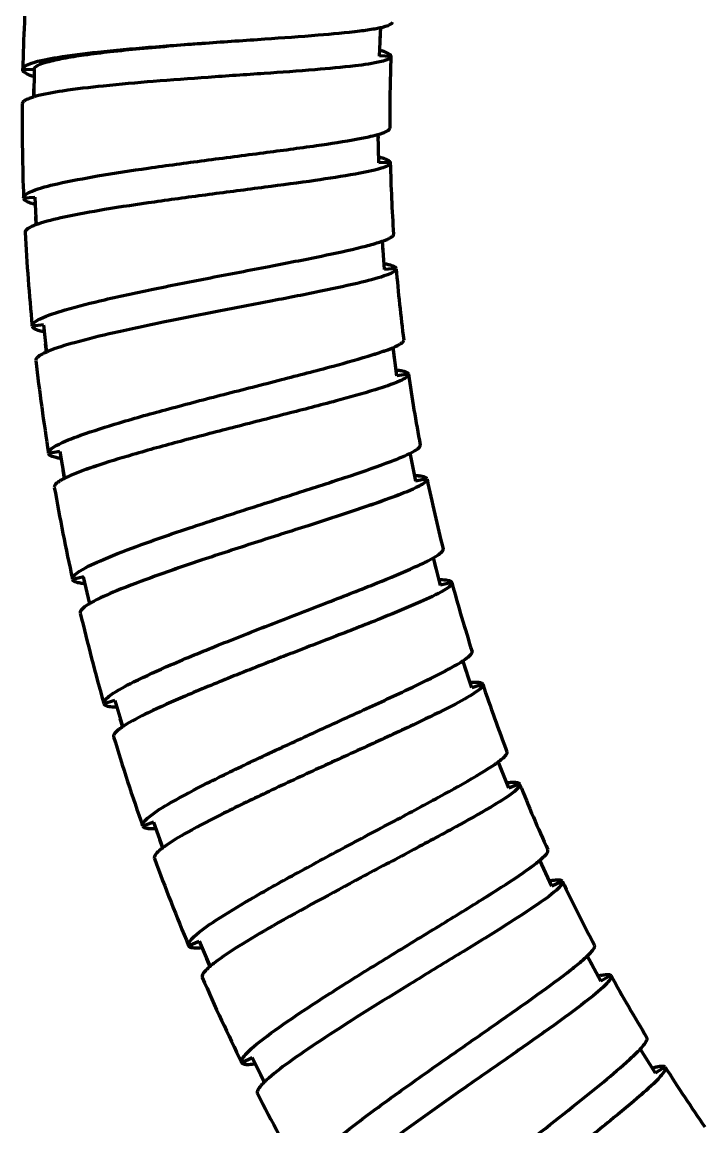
# Model space of a CAD drawing. Extents: x 36184 to 36778, y -1291 to -871.
# Drawn here: x 36255.84 to 36285.55, y -1173.73 to -1125.61 of the extents above; entities that cross this region are included whole.
import ezdxf

# ---------------------------------------------------------------- set-up
doc = ezdxf.new("R2010")
doc.units = 0
doc.header["$LTSCALE"] = 7
doc.header["$MEASUREMENT"] = 0
doc.layers.add('CAXA0', color=7, linetype='CONTINUOUS', lineweight=70)

msp = doc.modelspace()

# ---------------------------------------------------------------- linework, layer by layer
at = {"layer": 'CAXA0', "color": 7, "linetype": 'Continuous', "lineweight": 70}
for p, q in [((36271.388, -1127.087), (36271.445, -1125.832)), ((36271.421, -1126.344), (36271.445, -1125.832)), ((36271.89, -1127.103), (36271.388, -1127.08)), ((36256.364, -1127.681), (36255.868, -1127.674)), ((36256.364, -1127.673), (36256.345, -1128.883)), ((36256.345, -1128.883), (36256.351, -1128.508)), ((36271.345, -1130.67), (36271.342, -1130.486)), ((36271.361, -1131.743), (36271.342, -1130.486)), ((36271.864, -1131.728), (36271.36, -1131.735)), ((36256.401, -1133.247), (36255.905, -1133.269)), ((36256.4, -1133.238), (36256.455, -1134.447)), ((36256.455, -1134.447), (36256.438, -1134.071)), ((36271.56, -1135.647), (36271.522, -1135.135)), ((36271.617, -1136.389), (36271.522, -1135.135)), ((36272.118, -1136.343), (36271.616, -1136.381)), ((36256.776, -1138.799), (36256.282, -1138.852)), ((36256.774, -1138.79), (36256.903, -1139.994)), ((36256.903, -1139.994), (36256.863, -1139.623)), ((36256.903, -1139.994), (36256.863, -1139.623)), ((36272.053, -1140.281), (36271.984, -1139.771)), ((36272.154, -1141.016), (36271.984, -1139.771)), ((36272.053, -1140.281), (36271.984, -1139.771)), ((36272.154, -1141.016), (36271.984, -1139.771)), ((36272.652, -1140.94), (36272.153, -1141.008)), ((36272.652, -1140.94), (36272.153, -1141.008)), ((36257.485, -1144.314), (36256.995, -1144.396)), ((36257.485, -1144.314), (36256.995, -1144.396)), ((36257.483, -1144.305), (36257.683, -1145.499)), ((36257.483, -1144.306), (36257.683, -1145.5)), ((36272.968, -1145.607), (36272.724, -1144.375)), ((36272.968, -1145.607), (36272.724, -1144.375)), ((36257.683, -1145.499), (36257.621, -1145.126)), ((36257.683, -1145.499), (36257.621, -1145.126)), ((36273.46, -1145.502), (36272.966, -1145.599)), ((36273.46, -1145.502), (36272.966, -1145.6)), ((36273.866, -1149.423), (36273.737, -1148.928)), ((36274.054, -1150.143), (36273.737, -1148.928)), ((36273.866, -1149.423), (36273.737, -1148.928)), ((36274.054, -1150.143), (36273.737, -1148.928)), ((36258.522, -1149.774), (36258.038, -1149.885)), ((36258.79, -1150.945), (36258.519, -1149.765)), ((36274.539, -1150.009), (36274.052, -1150.136)), ((36274.539, -1150.009), (36274.052, -1150.136)), ((36266.666, -1151.841), (36266.78, -1151.797)), ((36266.666, -1151.842), (36266.78, -1151.797)), ((36267.21, -1153.239), (36267.12, -1153.274)), ((36267.21, -1153.239), (36267.12, -1153.274)), ((36275.408, -1154.607), (36275.019, -1153.412)), ((36275.178, -1153.902), (36275.019, -1153.413)), ((36275.408, -1154.607), (36275.019, -1153.413)), ((36275.178, -1153.902), (36275.019, -1153.413)), ((36275.884, -1154.444), (36275.406, -1154.6)), ((36275.884, -1154.444), (36275.406, -1154.6)), ((36259.881, -1155.161), (36259.404, -1155.301)), ((36259.878, -1155.153), (36260.218, -1156.315)), ((36259.878, -1155.153), (36260.218, -1156.315)), ((36260.218, -1156.314), (36260.113, -1155.955)), ((36260.218, -1156.315), (36260.113, -1155.955)), ((36268.134, -1156.741), (36268.243, -1156.69)), ((36268.134, -1156.741), (36268.243, -1156.691)), ((36277.024, -1158.98), (36276.565, -1157.81)), ((36276.753, -1158.29), (36276.565, -1157.811)), ((36276.753, -1158.29), (36276.565, -1157.811)), ((36277.024, -1158.98), (36276.565, -1157.811)), ((36277.49, -1158.789), (36277.021, -1158.973)), ((36277.49, -1158.789), (36277.021, -1158.973)), ((36261.558, -1160.458), (36261.09, -1160.626)), ((36261.558, -1160.459), (36261.09, -1160.626)), ((36261.554, -1160.45), (36261.963, -1161.59)), ((36261.554, -1160.45), (36261.963, -1161.59)), ((36261.963, -1161.59), (36261.837, -1161.238)), ((36261.963, -1161.59), (36261.837, -1161.238)), ((36278.898, -1163.244), (36278.369, -1162.104)), ((36278.898, -1163.244), (36278.369, -1162.104)), ((36279.352, -1163.025), (36278.895, -1163.237)), ((36279.352, -1163.025), (36278.895, -1163.237)), ((36263.548, -1165.649), (36263.092, -1165.844)), ((36263.548, -1165.649), (36263.092, -1165.844)), ((36263.545, -1165.641), (36264.021, -1166.754)), ((36263.545, -1165.641), (36264.021, -1166.754)), ((36280.673, -1166.732), (36280.428, -1166.277)), ((36281.026, -1167.383), (36280.428, -1166.277)), ((36281.026, -1167.383), (36280.428, -1166.277)), ((36280.673, -1166.732), (36280.428, -1166.278)), ((36264.021, -1166.754), (36263.874, -1166.41)), ((36264.021, -1166.754), (36263.874, -1166.41)), ((36281.465, -1167.137), (36281.022, -1167.376)), ((36281.465, -1167.137), (36281.022, -1167.377)), ((36265.85, -1170.714), (36265.406, -1170.937)), ((36265.85, -1170.715), (36265.406, -1170.937)), ((36265.846, -1170.707), (36266.389, -1171.789)), ((36265.846, -1170.707), (36266.389, -1171.789)), ((36283.01, -1170.759), (36282.738, -1170.321)), ((36283.401, -1171.388), (36282.738, -1170.321)), ((36283.01, -1170.759), (36282.738, -1170.321)), ((36283.401, -1171.388), (36282.738, -1170.321)), ((36283.824, -1171.117), (36283.397, -1171.382)), ((36283.824, -1171.117), (36283.397, -1171.382)), ((36266.389, -1171.788), (36266.221, -1171.454)), ((36266.389, -1171.788), (36266.221, -1171.454))]:
    msp.add_line(p, q, dxfattribs=at)
for centre, radius, start, end in [((36348.695, -1129.879), 92.854, 176.11413, 178.63347), ((36270.078, -1130.973), 4.356, 71.6555, 72.8082), ((36348.291, -1129.859), 76.45, 177.93866, 180.27658), ((36257.511, -1132.783), 4.086, 105.7997, 106.0555), ((36347.821, -1129.866), 91.98, 179.56849, 182.11461), ((36270.284, -1135.715), 4.371, 75.1142, 76.2699), ((36347.684, -1129.863), 75.843, 181.41398, 183.76837), ((36348.068, -1129.84), 92.228, 183.0626, 185.60136), ((36348.646, -1129.788), 76.808, 184.90059, 187.22953), ((36349.067, -1129.736), 93.233, 186.53316, 189.04149), ((36349.067, -1129.736), 93.233, 186.53316, 189.04149), ((36258.531, -1143.721), 4.082, 112.7545, 113.0161), ((36258.531, -1143.721), 4.082, 112.7545, 113.0161), ((36349.401, -1129.686), 77.57, 188.34672, 190.65642), ((36349.401, -1129.686), 77.57, 188.34672, 190.65642), ((36259.725, -1149.514), 4.519, 115.0935, 116.4151), ((36259.725, -1149.514), 4.519, 115.0935, 116.4151), ((36349.793, -1129.61), 77.969, 191.76517, 194.0646), ((36349.793, -1129.61), 77.969, 191.76517, 194.0646), ((36349.68, -1129.634), 93.853, 189.96509, 192.45494), ((36349.68, -1129.635), 93.853, 189.96509, 192.45494), ((36349.806, -1129.608), 77.983, 195.17039, 197.46931), ((36349.806, -1129.608), 77.983, 195.17039, 197.46931), ((36349.881, -1129.59), 94.06, 193.37442, 195.85795), ((36349.452, -1129.725), 77.609, 198.5777, 200.88564), ((36349.452, -1129.725), 77.609, 198.5777, 200.88564), ((36262.486, -1159.697), 4.087, 122.9949, 123.2465), ((36262.486, -1159.697), 4.087, 122.9949, 123.2465), ((36349.671, -1129.653), 93.841, 196.77749, 199.2672), ((36349.671, -1129.653), 93.841, 196.77749, 199.2672), ((36348.761, -1129.997), 76.866, 202.0021, 204.32884), ((36348.761, -1129.998), 76.866, 202.0021, 204.32884), ((36264.428, -1164.83), 4.086, 126.4142, 126.6742), ((36264.428, -1164.83), 4.086, 126.4142, 126.6742), ((36349.075, -1129.868), 93.206, 200.19098, 202.69939), ((36349.075, -1129.868), 93.206, 200.19098, 202.69939), ((36348.079, -1130.308), 76.118, 205.46128, 207.80796), ((36348.079, -1130.308), 76.118, 205.46128, 207.80796), ((36266.674, -1169.838), 4.083, 129.8495, 130.1038), ((36266.674, -1169.838), 4.083, 129.8495, 130.1038), ((36267.372, -1170.686), 5.182, 127.5186, 129.7702), ((36267.372, -1170.687), 5.182, 127.5186, 129.7702), ((36348.14, -1130.269), 92.189, 203.63153, 206.17077), ((36348.14, -1130.269), 92.189, 203.63153, 206.17077), ((36281.906, -1171.395), 4.363, 102.6516, 103.8074), ((36281.906, -1171.395), 4.363, 102.6516, 103.8074), ((36348.447, -1130.109), 76.535, 208.93927, 211.27546), ((36348.447, -1130.109), 76.535, 208.93927, 211.27546), ((36284.521, -1175.342), 4.364, 106.1054, 107.2622), ((36284.521, -1175.342), 4.364, 106.1054, 107.2622), ((36348.692, -1129.956), 76.825, 212.40071, 214.72984), ((36348.692, -1129.956), 76.825, 212.40071, 214.72984), ((36269.97, -1175.505), 5.176, 131.0103, 133.2676), ((36269.97, -1175.505), 5.176, 131.0103, 133.2676), ((36269.223, -1174.703), 4.081, 133.3468, 133.603), ((36269.223, -1174.703), 4.081, 133.3468, 133.603), ((36348.215, -1130.219), 92.278, 207.11523, 209.65225)]:
    msp.add_arc(centre, radius, start, end, dxfattribs=at)
for points, knots in [([(36263.828, -1126.519), (36264.688, -1126.458), (36266.323, -1126.348), (36268.563, -1126.187), (36270.16, -1126.046), (36271.134, -1125.91), (36271.504, -1125.836), (36271.655, -1125.792)], [0, 0, 0, 0, 2.589198, 4.915568, 6.73622, 7.395969, 7.866574, 7.866574, 7.866574, 7.866574]), ([(36271.655, -1125.792), (36271.73, -1125.769), (36271.84, -1125.736), (36271.953, -1125.652), (36271.959, -1125.611)], [0, 0, 0, 0, 0.2372023, 0.362465, 0.362465, 0.362465, 0.362465]), ([(36256.252, -1127.397), (36256.616, -1127.272), (36257.583, -1127.099), (36259.287, -1126.884), (36261.44, -1126.693), (36263.004, -1126.577), (36263.828, -1126.519)], [0, 0, 0, 0, 1.154602, 2.928442, 5.159232, 7.635091, 7.635091, 7.635091, 7.635091]), ([(36256.364, -1127.673), (36256.365, -1127.598), (36256.586, -1127.436), (36257.004, -1127.314), (36257.7, -1127.156), (36258.612, -1127.019), (36259.73, -1126.881), (36261.489, -1126.705), (36262.873, -1126.593), (36263.828, -1126.519)], [0, 0, 0, 0, 0.223529, 0.678835, 1.384814, 2.322967, 3.46109, 4.757287, 7.628202, 7.628202, 7.628202, 7.628202]), ([(36271.604, -1126.895), (36271.678, -1126.924), (36271.784, -1126.967), (36271.888, -1127.061), (36271.89, -1127.103)], [0, 0, 0, 0, 0.2370327, 0.3622686, 0.3622686, 0.3622686, 0.3622686]), ([(36255.867, -1127.664), (36255.869, -1127.609), (36256.008, -1127.48), (36256.153, -1127.431), (36256.252, -1127.397)], [0, 0, 0, 0, 0.1676647, 0.4830131, 0.4830131, 0.4830131, 0.4830131]), ([(36271.479, -1127.327), (36271.107, -1127.42), (36270.139, -1127.543), (36268.438, -1127.7), (36266.3, -1127.852), (36264.749, -1127.957), (36263.933, -1128.015)], [0, 0, 0, 0, 1.152214, 2.915973, 5.128627, 7.580978, 7.580978, 7.580978, 7.580978]), ([(36271.89, -1127.109), (36271.889, -1127.161), (36271.724, -1127.267), (36271.584, -1127.301), (36271.479, -1127.327)], [0, 0, 0, 0, 0.1544655, 0.4774501, 0.4774501, 0.4774501, 0.4774501]), ([(36256.16, -1127.912), (36256.084, -1127.88), (36255.97, -1127.829), (36255.871, -1127.721), (36255.868, -1127.674)], [0, 0, 0, 0, 0.2457764, 0.3871209, 0.3871209, 0.3871209, 0.3871209]), ([(36263.933, -1128.015), (36263.138, -1128.071), (36261.618, -1128.183), (36259.505, -1128.368), (36257.787, -1128.572), (36256.793, -1128.74), (36256.399, -1128.851)], [0, 0, 0, 0, 2.391156, 4.575028, 6.358131, 7.587444, 7.587444, 7.587444, 7.587444]), ([(36256.381, -1128.856), (36256.359, -1128.863), (36256.279, -1128.887), (36256.2, -1128.913), (36256.143, -1128.935)], [0, 0, 0, 0, 0.068687, 0.2509515, 0.2509515, 0.2509515, 0.2509515]), ([(36256.143, -1128.935), (36256.067, -1128.965), (36255.951, -1129.013), (36255.849, -1129.117), (36255.844, -1129.164)], [0, 0, 0, 0, 0.2455299, 0.386787, 0.386787, 0.386787, 0.386787]), ([(36271.549, -1130.433), (36271.623, -1130.406), (36271.731, -1130.366), (36271.838, -1130.276), (36271.842, -1130.234)], [0, 0, 0, 0, 0.237092, 0.362221, 0.362221, 0.362221, 0.362221]), ([(36263.78, -1131.633), (36264.636, -1131.52), (36266.261, -1131.311), (36268.487, -1131.014), (36270.072, -1130.777), (36271.036, -1130.582), (36271.402, -1130.487), (36271.549, -1130.433)], [0, 0, 0, 0, 2.589474, 4.916052, 6.736782, 7.396505, 7.867052, 7.867052, 7.867052, 7.867052]), ([(36256.272, -1132.969), (36256.627, -1132.823), (36257.582, -1132.591), (36259.269, -1132.273), (36261.407, -1131.951), (36262.962, -1131.741), (36263.78, -1131.633)], [0, 0, 0, 0, 1.154634, 2.928551, 5.159498, 7.635558, 7.635558, 7.635558, 7.635558]), ([(36271.864, -1131.734), (36271.865, -1131.786), (36271.708, -1131.902), (36271.569, -1131.944), (36271.467, -1131.976)], [0, 0, 0, 0, 0.154394, 0.4774091, 0.4774091, 0.4774091, 0.4774091]), ([(36271.566, -1131.538), (36271.641, -1131.563), (36271.749, -1131.599), (36271.859, -1131.687), (36271.864, -1131.728)], [0, 0, 0, 0, 0.2370205, 0.3620925, 0.3620925, 0.3620925, 0.3620925]), ([(36271.467, -1131.976), (36271.1, -1132.092), (36270.142, -1132.272), (36268.454, -1132.533), (36266.329, -1132.813), (36264.787, -1133.013), (36263.976, -1133.12)], [0, 0, 0, 0, 1.152198, 2.915966, 5.128647, 7.581035, 7.581035, 7.581035, 7.581035]), ([(36255.904, -1133.26), (36255.902, -1133.204), (36256.032, -1133.067), (36256.174, -1133.01), (36256.272, -1132.969)], [0, 0, 0, 0, 0.1677066, 0.4830396, 0.4830396, 0.4830396, 0.4830396]), ([(36263.976, -1133.12), (36263.182, -1133.225), (36261.665, -1133.429), (36259.56, -1133.743), (36257.855, -1134.053), (36256.874, -1134.282), (36256.49, -1134.418)], [0, 0, 0, 0, 2.402549, 4.594758, 6.380542, 7.605309, 7.605309, 7.605309, 7.605309]), ([(36256.21, -1133.49), (36256.133, -1133.462), (36256.016, -1133.418), (36255.911, -1133.316), (36255.905, -1133.269)], [0, 0, 0, 0, 0.2457707, 0.3871841, 0.3871841, 0.3871841, 0.3871841]), ([(36256.256, -1134.512), (36256.182, -1134.546), (36256.069, -1134.601), (36255.974, -1134.712), (36255.972, -1134.759)], [0, 0, 0, 0, 0.2456461, 0.3869884, 0.3869884, 0.3869884, 0.3869884]), ([(36256.49, -1134.418), (36256.468, -1134.426), (36256.389, -1134.455), (36256.312, -1134.486), (36256.256, -1134.512)], [0, 0, 0, 0, 0.0687866, 0.2513028, 0.2513028, 0.2513028, 0.2513028]), ([(36264.044, -1136.74), (36264.891, -1136.576), (36266.5, -1136.268), (36268.704, -1135.837), (36270.272, -1135.503), (36271.222, -1135.25), (36271.581, -1135.132), (36271.725, -1135.07)], [0, 0, 0, 0, 2.589274, 4.915695, 6.736398, 7.396185, 7.866805, 7.866805, 7.866805, 7.866805]), ([(36271.725, -1135.07), (36271.798, -1135.039), (36271.902, -1134.992), (36272.004, -1134.895), (36272.005, -1134.854)], [0, 0, 0, 0, 0.2372289, 0.3624652, 0.3624652, 0.3624652, 0.3624652]), ([(36272.119, -1136.349), (36272.123, -1136.401), (36271.974, -1136.526), (36271.838, -1136.576), (36271.738, -1136.614)], [0, 0, 0, 0, 0.1541044, 0.476264, 0.476264, 0.476264, 0.476264]), ([(36271.809, -1136.171), (36271.885, -1136.192), (36271.996, -1136.222), (36272.111, -1136.302), (36272.118, -1136.343)], [0, 0, 0, 0, 0.2368425, 0.3619843, 0.3619843, 0.3619843, 0.3619843]), ([(36256.63, -1138.53), (36256.977, -1138.362), (36257.915, -1138.073), (36259.58, -1137.653), (36261.695, -1137.203), (36263.233, -1136.898), (36264.044, -1136.74)], [0, 0, 0, 0, 1.154626, 2.928531, 5.159426, 7.635417, 7.635417, 7.635417, 7.635417]), ([(36271.738, -1136.614), (36271.38, -1136.752), (36270.434, -1136.992), (36268.765, -1137.354), (36266.66, -1137.763), (36265.133, -1138.057), (36264.33, -1138.213)], [0, 0, 0, 0, 1.151841, 2.915796, 5.129115, 7.582399, 7.582399, 7.582399, 7.582399]), ([(36264.33, -1138.213), (36263.547, -1138.365), (36262.051, -1138.66), (36259.977, -1139.1), (36258.296, -1139.511), (36257.33, -1139.798), (36256.952, -1139.956)], [0, 0, 0, 0, 2.391257, 4.5752, 6.358333, 7.58764, 7.58764, 7.58764, 7.58764]), ([(36256.281, -1138.843), (36256.275, -1138.787), (36256.397, -1138.642), (36256.536, -1138.576), (36256.63, -1138.53)], [0, 0, 0, 0, 0.1676964, 0.4830703, 0.4830703, 0.4830703, 0.4830703]), ([(36256.601, -1139.053), (36256.522, -1139.03), (36256.402, -1138.993), (36256.291, -1138.898), (36256.282, -1138.852)], [0, 0, 0, 0, 0.2457995, 0.3871328, 0.3871328, 0.3871328, 0.3871328]), ([(36264.615, -1141.823), (36265.451, -1141.608), (36267.039, -1141.204), (36269.213, -1140.641), (36270.758, -1140.213), (36271.692, -1139.903), (36272.043, -1139.764), (36272.183, -1139.693)], [0, 0, 0, 0, 2.589563, 4.916242, 6.737098, 7.396886, 7.86749, 7.86749, 7.86749, 7.86749]), ([(36264.615, -1141.824), (36265.451, -1141.608), (36267.039, -1141.204), (36269.213, -1140.641), (36270.758, -1140.213), (36271.692, -1139.904), (36272.043, -1139.764), (36272.183, -1139.693)], [0, 0, 0, 0, 2.589563, 4.916242, 6.737098, 7.396886, 7.86749, 7.86749, 7.86749, 7.86749]), ([(36272.183, -1139.693), (36272.253, -1139.657), (36272.355, -1139.605), (36272.451, -1139.502), (36272.449, -1139.46)], [0, 0, 0, 0, 0.2371903, 0.3625161, 0.3625161, 0.3625161, 0.3625161]), ([(36272.183, -1139.693), (36272.253, -1139.658), (36272.355, -1139.605), (36272.451, -1139.502), (36272.449, -1139.46)], [0, 0, 0, 0, 0.2371903, 0.3625161, 0.3625161, 0.3625161, 0.3625161]), ([(36256.708, -1140.071), (36256.636, -1140.109), (36256.527, -1140.171), (36256.439, -1140.287), (36256.44, -1140.334)], [0, 0, 0, 0, 0.2454792, 0.3867268, 0.3867268, 0.3867268, 0.3867268]), ([(36256.708, -1140.071), (36256.636, -1140.11), (36256.527, -1140.171), (36256.439, -1140.287), (36256.44, -1140.334)], [0, 0, 0, 0, 0.2454792, 0.3867268, 0.3867268, 0.3867268, 0.3867268]), ([(36256.935, -1139.963), (36256.914, -1139.972), (36256.837, -1140.006), (36256.762, -1140.042), (36256.708, -1140.071)], [0, 0, 0, 0, 0.0685893, 0.2506142, 0.2506142, 0.2506142, 0.2506142]), ([(36256.935, -1139.964), (36256.914, -1139.973), (36256.837, -1140.006), (36256.762, -1140.042), (36256.708, -1140.071)], [0, 0, 0, 0, 0.0685893, 0.2506142, 0.2506142, 0.2506142, 0.2506142]), ([(36272.333, -1140.787), (36272.41, -1140.803), (36272.522, -1140.826), (36272.642, -1140.899), (36272.652, -1140.94)], [0, 0, 0, 0, 0.2371038, 0.3623607, 0.3623607, 0.3623607, 0.3623607]), ([(36272.333, -1140.787), (36272.41, -1140.803), (36272.522, -1140.826), (36272.642, -1140.9), (36272.652, -1140.94)], [0, 0, 0, 0, 0.2371038, 0.3623607, 0.3623607, 0.3623607, 0.3623607]), ([(36272.288, -1141.235), (36271.938, -1141.394), (36271.008, -1141.689), (36269.364, -1142.152), (36267.288, -1142.687), (36265.781, -1143.072), (36264.99, -1143.276)], [0, 0, 0, 0, 1.152294, 2.916299, 5.129303, 7.582051, 7.582051, 7.582051, 7.582051]), ([(36272.288, -1141.235), (36271.938, -1141.394), (36271.008, -1141.69), (36269.364, -1142.152), (36267.288, -1142.687), (36265.781, -1143.072), (36264.99, -1143.276)], [0, 0, 0, 0, 1.152294, 2.916299, 5.129303, 7.582051, 7.582051, 7.582051, 7.582051]), ([(36272.653, -1140.946), (36272.66, -1140.997), (36272.518, -1141.132), (36272.386, -1141.19), (36272.288, -1141.235)], [0, 0, 0, 0, 0.1545506, 0.477482, 0.477482, 0.477482, 0.477482]), ([(36272.653, -1140.946), (36272.66, -1140.997), (36272.518, -1141.132), (36272.386, -1141.19), (36272.288, -1141.235)], [0, 0, 0, 0, 0.1545506, 0.477482, 0.477482, 0.477482, 0.477482]), ([(36257.324, -1144.054), (36257.659, -1143.866), (36258.579, -1143.522), (36260.216, -1143.003), (36262.299, -1142.426), (36263.816, -1142.029), (36264.615, -1141.823)], [0, 0, 0, 0, 1.154562, 2.92825, 5.158858, 7.634532, 7.634532, 7.634532, 7.634532]), ([(36257.324, -1144.055), (36257.659, -1143.866), (36258.579, -1143.522), (36260.216, -1143.003), (36262.299, -1142.426), (36263.816, -1142.029), (36264.615, -1141.824)], [0, 0, 0, 0, 1.154562, 2.92825, 5.158858, 7.634532, 7.634532, 7.634532, 7.634532]), ([(36264.99, -1143.276), (36264.235, -1143.47), (36262.789, -1143.847), (36260.78, -1144.4), (36259.135, -1144.904), (36258.185, -1145.244), (36257.808, -1145.421)], [0, 0, 0, 0, 2.337864, 4.482273, 6.251652, 7.50053, 7.50053, 7.50053, 7.50053]), ([(36264.99, -1143.276), (36264.235, -1143.471), (36262.789, -1143.847), (36260.78, -1144.4), (36259.135, -1144.904), (36258.185, -1145.245), (36257.808, -1145.421)], [0, 0, 0, 0, 2.337864, 4.482273, 6.251652, 7.50053, 7.50053, 7.50053, 7.50053]), ([(36256.993, -1144.387), (36256.984, -1144.332), (36257.098, -1144.18), (36257.232, -1144.106), (36257.324, -1144.054)], [0, 0, 0, 0, 0.1675615, 0.482978, 0.482978, 0.482978, 0.482978]), ([(36256.993, -1144.387), (36256.984, -1144.332), (36257.098, -1144.18), (36257.232, -1144.106), (36257.324, -1144.055)], [0, 0, 0, 0, 0.1675615, 0.482978, 0.482978, 0.482978, 0.482978]), ([(36272.918, -1144.285), (36272.986, -1144.245), (36273.084, -1144.186), (36273.174, -1144.078), (36273.17, -1144.036)], [0, 0, 0, 0, 0.2372599, 0.3625339, 0.3625339, 0.3625339, 0.3625339]), ([(36272.918, -1144.285), (36272.986, -1144.245), (36273.084, -1144.187), (36273.174, -1144.078), (36273.17, -1144.037)], [0, 0, 0, 0, 0.2372599, 0.3625339, 0.3625339, 0.3625339, 0.3625339]), ([(36257.325, -1144.578), (36257.245, -1144.559), (36257.123, -1144.53), (36257.007, -1144.442), (36256.995, -1144.396)], [0, 0, 0, 0, 0.2456251, 0.386868, 0.386868, 0.386868, 0.386868]), ([(36257.325, -1144.578), (36257.245, -1144.56), (36257.123, -1144.53), (36257.007, -1144.442), (36256.995, -1144.396)], [0, 0, 0, 0, 0.2456251, 0.386868, 0.386868, 0.386868, 0.386868]), ([(36265.492, -1146.863), (36266.314, -1146.598), (36267.875, -1146.101), (36270.01, -1145.408), (36271.527, -1144.89), (36272.44, -1144.525), (36272.782, -1144.364), (36272.918, -1144.285)], [0, 0, 0, 0, 2.589134, 4.915372, 6.73585, 7.395566, 7.866208, 7.866208, 7.866208, 7.866208]), ([(36265.492, -1146.863), (36266.314, -1146.598), (36267.875, -1146.101), (36270.01, -1145.409), (36271.527, -1144.89), (36272.44, -1144.525), (36272.782, -1144.364), (36272.918, -1144.285)], [0, 0, 0, 0, 2.589134, 4.915372, 6.73585, 7.395566, 7.866208, 7.866208, 7.866208, 7.866208]), ([(36257.494, -1145.587), (36257.424, -1145.631), (36257.319, -1145.698), (36257.237, -1145.819), (36257.241, -1145.866)], [0, 0, 0, 0, 0.245572, 0.3867483, 0.3867483, 0.3867483, 0.3867483]), ([(36257.494, -1145.588), (36257.424, -1145.631), (36257.319, -1145.698), (36257.237, -1145.82), (36257.241, -1145.867)], [0, 0, 0, 0, 0.245572, 0.3867483, 0.3867483, 0.3867483, 0.3867483]), ([(36257.715, -1145.466), (36257.694, -1145.477), (36257.619, -1145.515), (36257.546, -1145.555), (36257.494, -1145.587)], [0, 0, 0, 0, 0.0688711, 0.2515818, 0.2515818, 0.2515818, 0.2515818]), ([(36257.715, -1145.467), (36257.694, -1145.477), (36257.619, -1145.515), (36257.546, -1145.556), (36257.494, -1145.588)], [0, 0, 0, 0, 0.0688711, 0.2515818, 0.2515818, 0.2515818, 0.2515818]), ([(36273.462, -1145.508), (36273.472, -1145.558), (36273.338, -1145.701), (36273.21, -1145.767), (36273.115, -1145.817)], [0, 0, 0, 0, 0.154447, 0.4773156, 0.4773156, 0.4773156, 0.4773156]), ([(36273.462, -1145.508), (36273.472, -1145.558), (36273.338, -1145.701), (36273.21, -1145.767), (36273.115, -1145.818)], [0, 0, 0, 0, 0.154447, 0.4773156, 0.4773156, 0.4773156, 0.4773156]), ([(36273.133, -1145.368), (36273.211, -1145.379), (36273.324, -1145.396), (36273.448, -1145.462), (36273.46, -1145.502)], [0, 0, 0, 0, 0.2370886, 0.3622947, 0.3622947, 0.3622947, 0.3622947]), ([(36273.133, -1145.368), (36273.211, -1145.379), (36273.324, -1145.396), (36273.448, -1145.462), (36273.46, -1145.502)], [0, 0, 0, 0, 0.2370886, 0.3622947, 0.3622947, 0.3622947, 0.3622947]), ([(36273.115, -1145.817), (36272.776, -1145.997), (36271.865, -1146.348), (36270.252, -1146.907), (36268.212, -1147.566), (36266.73, -1148.039), (36265.952, -1148.29)], [0, 0, 0, 0, 1.152133, 2.91583, 5.128559, 7.581094, 7.581094, 7.581094, 7.581094]), ([(36273.115, -1145.818), (36272.776, -1145.997), (36271.865, -1146.349), (36270.252, -1146.908), (36268.212, -1147.566), (36266.73, -1148.04), (36265.952, -1148.29)], [0, 0, 0, 0, 1.152133, 2.91583, 5.128559, 7.581094, 7.581094, 7.581094, 7.581094]), ([(36258.345, -1149.524), (36258.669, -1149.316), (36259.567, -1148.918), (36261.17, -1148.302), (36263.215, -1147.603), (36264.707, -1147.116), (36265.492, -1146.863)], [0, 0, 0, 0, 1.154714, 2.928688, 5.159631, 7.635612, 7.635612, 7.635612, 7.635612]), ([(36258.345, -1149.524), (36258.669, -1149.316), (36259.567, -1148.918), (36261.17, -1148.303), (36263.215, -1147.603), (36264.707, -1147.116), (36265.492, -1146.863)], [0, 0, 0, 0, 1.154714, 2.928688, 5.159631, 7.635612, 7.635612, 7.635612, 7.635612]), ([(36265.952, -1148.29), (36265.194, -1148.535), (36263.745, -1149.007), (36261.738, -1149.69), (36260.118, -1150.299), (36259.193, -1150.699), (36258.836, -1150.901)], [0, 0, 0, 0, 2.390189, 4.573434, 6.356459, 7.58639, 7.58639, 7.58639, 7.58639]), ([(36265.952, -1148.29), (36265.194, -1148.535), (36263.745, -1149.007), (36261.738, -1149.691), (36260.118, -1150.299), (36259.193, -1150.699), (36258.836, -1150.901)], [0, 0, 0, 0, 2.390189, 4.573434, 6.356459, 7.58639, 7.58639, 7.58639, 7.58639]), ([(36273.926, -1148.827), (36273.992, -1148.783), (36274.086, -1148.719), (36274.169, -1148.605), (36274.162, -1148.564)], [0, 0, 0, 0, 0.2371951, 0.3625531, 0.3625531, 0.3625531, 0.3625531]), ([(36273.926, -1148.827), (36273.992, -1148.783), (36274.086, -1148.719), (36274.169, -1148.605), (36274.162, -1148.564)], [0, 0, 0, 0, 0.2371951, 0.3625531, 0.3625531, 0.3625531, 0.3625531]), ([(36266.78, -1151.797), (36267.573, -1151.488), (36269.08, -1150.908), (36271.138, -1150.102), (36272.596, -1149.503), (36273.471, -1149.091), (36273.797, -1148.913), (36273.926, -1148.827)], [0, 0, 0, 0, 2.554132, 4.842455, 6.631554, 7.280445, 7.744457, 7.744457, 7.744457, 7.744457]), ([(36266.78, -1151.797), (36267.573, -1151.488), (36269.08, -1150.908), (36271.138, -1150.102), (36272.596, -1149.503), (36273.471, -1149.091), (36273.797, -1148.913), (36273.926, -1148.827)], [0, 0, 0, 0, 2.554132, 4.842455, 6.631554, 7.280445, 7.744457, 7.744457, 7.744457, 7.744457]), ([(36258.035, -1149.876), (36258.023, -1149.822), (36258.127, -1149.663), (36258.257, -1149.581), (36258.345, -1149.524)], [0, 0, 0, 0, 0.1675656, 0.482988, 0.482988, 0.482988, 0.482988]), ([(36258.384, -1150.047), (36258.302, -1150.034), (36258.176, -1150.012), (36258.052, -1149.93), (36258.038, -1149.885)], [0, 0, 0, 0, 0.2501859, 0.3933144, 0.3933144, 0.3933144, 0.3933144]), ([(36274.035, -1149.887), (36274.154, -1149.89), (36274.315, -1149.895), (36274.519, -1149.955), (36274.539, -1150.009)], [0, 0, 0, 0, 0.357581, 0.5295604, 0.5295604, 0.5295604, 0.5295604]), ([(36274.035, -1149.888), (36274.154, -1149.89), (36274.315, -1149.895), (36274.519, -1149.956), (36274.539, -1150.009)], [0, 0, 0, 0, 0.357581, 0.5295604, 0.5295604, 0.5295604, 0.5295604]), ([(36274.541, -1150.015), (36274.555, -1150.065), (36274.43, -1150.215), (36274.305, -1150.289), (36274.213, -1150.345)], [0, 0, 0, 0, 0.1545944, 0.4774742, 0.4774742, 0.4774742, 0.4774742]), ([(36274.541, -1150.015), (36274.555, -1150.065), (36274.43, -1150.216), (36274.305, -1150.289), (36274.213, -1150.345)], [0, 0, 0, 0, 0.1545944, 0.4774742, 0.4774742, 0.4774742, 0.4774742]), ([(36274.213, -1150.345), (36273.885, -1150.545), (36272.997, -1150.949), (36271.42, -1151.603), (36269.422, -1152.382), (36267.972, -1152.943), (36267.21, -1153.239)], [0, 0, 0, 0, 1.152165, 2.916034, 5.128959, 7.581685, 7.581685, 7.581685, 7.581685]), ([(36274.213, -1150.345), (36273.885, -1150.545), (36272.997, -1150.949), (36271.42, -1151.604), (36269.422, -1152.382), (36267.972, -1152.943), (36267.21, -1153.239)], [0, 0, 0, 0, 1.152165, 2.916034, 5.128959, 7.581685, 7.581685, 7.581685, 7.581685]), ([(36258.836, -1150.901), (36258.815, -1150.913), (36258.737, -1150.959), (36258.66, -1151.007), (36258.606, -1151.045)], [0, 0, 0, 0, 0.0746124, 0.2711587, 0.2711587, 0.2711587, 0.2711587]), ([(36258.606, -1151.045), (36258.54, -1151.092), (36258.438, -1151.166), (36258.364, -1151.291), (36258.371, -1151.338)], [0, 0, 0, 0, 0.2454889, 0.3866262, 0.3866262, 0.3866262, 0.3866262]), ([(36259.69, -1154.922), (36260.001, -1154.696), (36260.873, -1154.245), (36262.437, -1153.535), (36264.437, -1152.715), (36265.897, -1152.141), (36266.666, -1151.841)], [0, 0, 0, 0, 1.154583, 2.928415, 5.159158, 7.634952, 7.634952, 7.634952, 7.634952]), ([(36259.69, -1154.923), (36260.001, -1154.696), (36260.873, -1154.245), (36262.437, -1153.535), (36264.437, -1152.715), (36265.897, -1152.141), (36266.666, -1151.842)], [0, 0, 0, 0, 1.154583, 2.928415, 5.159158, 7.634952, 7.634952, 7.634952, 7.634952]), ([(36267.12, -1153.274), (36266.386, -1153.56), (36264.984, -1154.111), (36263.047, -1154.904), (36261.487, -1155.6), (36260.599, -1156.048), (36260.26, -1156.269)], [0, 0, 0, 0, 2.364352, 4.51938, 6.277937, 7.492082, 7.492082, 7.492082, 7.492082]), ([(36267.12, -1153.274), (36266.386, -1153.56), (36264.984, -1154.111), (36263.047, -1154.904), (36261.487, -1155.6), (36260.599, -1156.049), (36260.26, -1156.269)], [0, 0, 0, 0, 2.364352, 4.51938, 6.277937, 7.492082, 7.492082, 7.492082, 7.492082]), ([(36268.243, -1156.69), (36269.017, -1156.335), (36270.486, -1155.666), (36272.493, -1154.739), (36273.913, -1154.055), (36274.762, -1153.591), (36275.078, -1153.394), (36275.201, -1153.301)], [0, 0, 0, 0, 2.554386, 4.843011, 6.632418, 7.281425, 7.745493, 7.745493, 7.745493, 7.745493]), ([(36268.243, -1156.691), (36269.017, -1156.335), (36270.486, -1155.666), (36272.493, -1154.74), (36273.913, -1154.055), (36274.762, -1153.591), (36275.078, -1153.394), (36275.201, -1153.301)], [0, 0, 0, 0, 2.554386, 4.843011, 6.632418, 7.281425, 7.745493, 7.745493, 7.745493, 7.745493]), ([(36275.201, -1153.301), (36275.265, -1153.253), (36275.355, -1153.183), (36275.431, -1153.065), (36275.422, -1153.024)], [0, 0, 0, 0, 0.2372455, 0.362695, 0.362695, 0.362695, 0.362695]), ([(36275.201, -1153.301), (36275.265, -1153.253), (36275.355, -1153.183), (36275.431, -1153.065), (36275.422, -1153.024)], [0, 0, 0, 0, 0.2372455, 0.362695, 0.362695, 0.362695, 0.362695]), ([(36275.543, -1154.35), (36275.622, -1154.352), (36275.736, -1154.355), (36275.867, -1154.406), (36275.884, -1154.444)], [0, 0, 0, 0, 0.2371559, 0.3625357, 0.3625357, 0.3625357, 0.3625357]), ([(36275.543, -1154.35), (36275.622, -1154.352), (36275.736, -1154.355), (36275.867, -1154.406), (36275.884, -1154.444)], [0, 0, 0, 0, 0.2371559, 0.3625357, 0.3625357, 0.3625357, 0.3625357]), ([(36275.579, -1154.799), (36275.263, -1155.018), (36274.401, -1155.474), (36272.865, -1156.221), (36270.917, -1157.117), (36269.503, -1157.762), (36268.76, -1158.104)], [0, 0, 0, 0, 1.152132, 2.915896, 5.128645, 7.581182, 7.581182, 7.581182, 7.581182]), ([(36275.579, -1154.799), (36275.263, -1155.018), (36274.401, -1155.474), (36272.865, -1156.221), (36270.917, -1157.117), (36269.503, -1157.763), (36268.76, -1158.104)], [0, 0, 0, 0, 1.152132, 2.915896, 5.128645, 7.581182, 7.581182, 7.581182, 7.581182]), ([(36275.886, -1154.45), (36275.903, -1154.499), (36275.787, -1154.657), (36275.667, -1154.738), (36275.579, -1154.799)], [0, 0, 0, 0, 0.1546652, 0.4775962, 0.4775962, 0.4775962, 0.4775962]), ([(36275.886, -1154.45), (36275.903, -1154.499), (36275.787, -1154.657), (36275.667, -1154.738), (36275.579, -1154.799)], [0, 0, 0, 0, 0.1546652, 0.4775962, 0.4775962, 0.4775962, 0.4775962]), ([(36259.401, -1155.292), (36259.386, -1155.238), (36259.481, -1155.074), (36259.605, -1154.984), (36259.69, -1154.923)], [0, 0, 0, 0, 0.1675651, 0.4829888, 0.4829888, 0.4829888, 0.4829888]), ([(36259.753, -1155.442), (36259.672, -1155.433), (36259.547, -1155.418), (36259.421, -1155.345), (36259.404, -1155.301)], [0, 0, 0, 0, 0.2456944, 0.3868878, 0.3868878, 0.3868878, 0.3868878]), ([(36260.245, -1156.279), (36260.226, -1156.291), (36260.156, -1156.338), (36260.088, -1156.387), (36260.041, -1156.424)], [0, 0, 0, 0, 0.0687051, 0.251004, 0.251004, 0.251004, 0.251004]), ([(36260.245, -1156.279), (36260.226, -1156.291), (36260.156, -1156.338), (36260.088, -1156.387), (36260.041, -1156.425)], [0, 0, 0, 0, 0.0687051, 0.251004, 0.251004, 0.251004, 0.251004]), ([(36260.041, -1156.424), (36259.977, -1156.475), (36259.88, -1156.555), (36259.814, -1156.685), (36259.823, -1156.731)], [0, 0, 0, 0, 0.2454261, 0.3865266, 0.3865266, 0.3865266, 0.3865266]), ([(36260.041, -1156.425), (36259.977, -1156.476), (36259.88, -1156.555), (36259.814, -1156.685), (36259.823, -1156.731)], [0, 0, 0, 0, 0.2454261, 0.3865266, 0.3865266, 0.3865266, 0.3865266]), ([(36261.353, -1160.232), (36261.65, -1159.987), (36262.494, -1159.484), (36264.013, -1158.683), (36265.96, -1157.745), (36267.384, -1157.085), (36268.134, -1156.741)], [0, 0, 0, 0, 1.154674, 2.928652, 5.159627, 7.635673, 7.635673, 7.635673, 7.635673]), ([(36261.353, -1160.232), (36261.65, -1159.987), (36262.494, -1159.484), (36264.013, -1158.683), (36265.96, -1157.745), (36267.384, -1157.086), (36268.134, -1156.741)], [0, 0, 0, 0, 1.154674, 2.928652, 5.159627, 7.635673, 7.635673, 7.635673, 7.635673]), ([(36269.89, -1161.544), (36270.651, -1161.137), (36272.099, -1160.37), (36274.078, -1159.31), (36275.479, -1158.53), (36276.313, -1158.008), (36276.621, -1157.79), (36276.74, -1157.688)], [0, 0, 0, 0, 2.589368, 4.915787, 6.73642, 7.396117, 7.86665, 7.86665, 7.86665, 7.86665]), ([(36269.89, -1161.544), (36270.651, -1161.137), (36272.099, -1160.37), (36274.078, -1159.31), (36275.479, -1158.53), (36276.313, -1158.008), (36276.621, -1157.79), (36276.74, -1157.688)], [0, 0, 0, 0, 2.589368, 4.915787, 6.73642, 7.396117, 7.86665, 7.86665, 7.86665, 7.86665]), ([(36276.74, -1157.688), (36276.8, -1157.637), (36276.887, -1157.562), (36276.955, -1157.439), (36276.944, -1157.399)], [0, 0, 0, 0, 0.237143, 0.3624638, 0.3624638, 0.3624638, 0.3624638]), ([(36276.74, -1157.688), (36276.8, -1157.637), (36276.887, -1157.562), (36276.955, -1157.439), (36276.944, -1157.399)], [0, 0, 0, 0, 0.237143, 0.3624638, 0.3624638, 0.3624638, 0.3624638]), ([(36268.76, -1158.104), (36268.036, -1158.437), (36266.652, -1159.077), (36264.74, -1159.995), (36263.203, -1160.791), (36262.332, -1161.298), (36262.002, -1161.541)], [0, 0, 0, 0, 2.391442, 4.575584, 6.358886, 7.588289, 7.588289, 7.588289, 7.588289]), ([(36268.76, -1158.104), (36268.036, -1158.437), (36266.652, -1159.078), (36264.74, -1159.995), (36263.203, -1160.791), (36262.332, -1161.298), (36262.002, -1161.542)], [0, 0, 0, 0, 2.391442, 4.575584, 6.358886, 7.588289, 7.588289, 7.588289, 7.588289]), ([(36277.206, -1159.161), (36276.904, -1159.398), (36276.07, -1159.905), (36274.582, -1160.742), (36272.691, -1161.753), (36271.318, -1162.482), (36270.597, -1162.867)], [0, 0, 0, 0, 1.152133, 2.915886, 5.12861, 7.581118, 7.581118, 7.581118, 7.581118]), ([(36277.206, -1159.161), (36276.904, -1159.398), (36276.07, -1159.905), (36274.582, -1160.742), (36272.691, -1161.753), (36271.318, -1162.482), (36270.597, -1162.867)], [0, 0, 0, 0, 1.152133, 2.915886, 5.12861, 7.581118, 7.581118, 7.581118, 7.581118]), ([(36277.144, -1158.716), (36277.223, -1158.712), (36277.337, -1158.709), (36277.471, -1158.752), (36277.49, -1158.789)], [0, 0, 0, 0, 0.2372036, 0.3625418, 0.3625418, 0.3625418, 0.3625418]), ([(36277.144, -1158.716), (36277.223, -1158.713), (36277.337, -1158.709), (36277.471, -1158.752), (36277.49, -1158.789)], [0, 0, 0, 0, 0.2372036, 0.3625418, 0.3625418, 0.3625418, 0.3625418]), ([(36277.493, -1158.795), (36277.512, -1158.843), (36277.406, -1159.007), (36277.291, -1159.095), (36277.206, -1159.161)], [0, 0, 0, 0, 0.1545453, 0.4774648, 0.4774648, 0.4774648, 0.4774648]), ([(36277.493, -1158.795), (36277.512, -1158.843), (36277.406, -1159.007), (36277.291, -1159.095), (36277.206, -1159.161)], [0, 0, 0, 0, 0.1545453, 0.4774648, 0.4774648, 0.4774648, 0.4774648]), ([(36261.087, -1160.618), (36261.068, -1160.565), (36261.153, -1160.395), (36261.272, -1160.299), (36261.353, -1160.232)], [0, 0, 0, 0, 0.1675672, 0.4829648, 0.4829648, 0.4829648, 0.4829648]), ([(36261.087, -1160.618), (36261.068, -1160.565), (36261.153, -1160.396), (36261.272, -1160.299), (36261.353, -1160.232)], [0, 0, 0, 0, 0.1675672, 0.4829648, 0.4829648, 0.4829648, 0.4829648]), ([(36261.447, -1160.746), (36261.365, -1160.742), (36261.24, -1160.735), (36261.11, -1160.669), (36261.09, -1160.626)], [0, 0, 0, 0, 0.2457458, 0.3869549, 0.3869549, 0.3869549, 0.3869549]), ([(36261.447, -1160.746), (36261.365, -1160.743), (36261.24, -1160.735), (36261.11, -1160.669), (36261.09, -1160.626)], [0, 0, 0, 0, 0.2457458, 0.3869549, 0.3869549, 0.3869549, 0.3869549]), ([(36261.987, -1161.552), (36261.969, -1161.566), (36261.902, -1161.617), (36261.838, -1161.67), (36261.793, -1161.71)], [0, 0, 0, 0, 0.0686316, 0.2507546, 0.2507546, 0.2507546, 0.2507546]), ([(36261.987, -1161.553), (36261.969, -1161.566), (36261.902, -1161.617), (36261.838, -1161.67), (36261.793, -1161.71)], [0, 0, 0, 0, 0.0686316, 0.2507546, 0.2507546, 0.2507546, 0.2507546]), ([(36263.33, -1165.435), (36263.612, -1165.172), (36264.425, -1164.62), (36265.892, -1163.729), (36267.781, -1162.677), (36269.162, -1161.933), (36269.89, -1161.544)], [0, 0, 0, 0, 1.154693, 2.928706, 5.159696, 7.635766, 7.635766, 7.635766, 7.635766]), ([(36263.33, -1165.435), (36263.612, -1165.172), (36264.425, -1164.62), (36265.892, -1163.729), (36267.781, -1162.677), (36269.162, -1161.933), (36269.89, -1161.544)], [0, 0, 0, 0, 1.154693, 2.928706, 5.159696, 7.635766, 7.635766, 7.635766, 7.635766]), ([(36261.793, -1161.71), (36261.732, -1161.765), (36261.64, -1161.85), (36261.581, -1161.984), (36261.593, -1162.029)], [0, 0, 0, 0, 0.2454442, 0.3865578, 0.3865578, 0.3865578, 0.3865578]), ([(36261.793, -1161.71), (36261.732, -1161.765), (36261.64, -1161.85), (36261.581, -1161.984), (36261.593, -1162.03)], [0, 0, 0, 0, 0.2454442, 0.3865578, 0.3865578, 0.3865578, 0.3865578]), ([(36271.931, -1166.233), (36272.667, -1165.781), (36274.066, -1164.928), (36275.978, -1163.75), (36277.329, -1162.886), (36278.13, -1162.316), (36278.424, -1162.08), (36278.537, -1161.971)], [0, 0, 0, 0, 2.589726, 4.916415, 6.737085, 7.396705, 7.867085, 7.867085, 7.867085, 7.867085]), ([(36271.931, -1166.233), (36272.667, -1165.781), (36274.066, -1164.928), (36275.978, -1163.75), (36277.329, -1162.887), (36278.13, -1162.316), (36278.424, -1162.08), (36278.537, -1161.971)], [0, 0, 0, 0, 2.589726, 4.916415, 6.737085, 7.396705, 7.867085, 7.867085, 7.867085, 7.867085]), ([(36278.537, -1161.971), (36278.594, -1161.916), (36278.675, -1161.836), (36278.736, -1161.71), (36278.723, -1161.67)], [0, 0, 0, 0, 0.236806, 0.3618692, 0.3618692, 0.3618692, 0.3618692]), ([(36278.537, -1161.971), (36278.594, -1161.916), (36278.675, -1161.836), (36278.736, -1161.71), (36278.723, -1161.67)], [0, 0, 0, 0, 0.236806, 0.3618692, 0.3618692, 0.3618692, 0.3618692]), ([(36270.597, -1162.867), (36269.313, -1163.553), (36267.516, -1164.517), (36265.396, -1165.767), (36264.551, -1166.318), (36264.216, -1166.576)], [0, 0, 0, 0, 4.365316, 6.115376, 7.385098, 7.385098, 7.385098, 7.385098]), ([(36270.597, -1162.867), (36269.313, -1163.553), (36267.516, -1164.517), (36265.396, -1165.767), (36264.551, -1166.318), (36264.216, -1166.576)], [0, 0, 0, 0, 4.365316, 6.115376, 7.385098, 7.385098, 7.385098, 7.385098]), ([(36279.002, -1162.973), (36279.08, -1162.965), (36279.194, -1162.954), (36279.33, -1162.989), (36279.352, -1163.025)], [0, 0, 0, 0, 0.2370402, 0.3621876, 0.3621876, 0.3621876, 0.3621876]), ([(36279.002, -1162.973), (36279.08, -1162.965), (36279.194, -1162.955), (36279.33, -1162.989), (36279.352, -1163.025)], [0, 0, 0, 0, 0.2370402, 0.3621876, 0.3621876, 0.3621876, 0.3621876]), ([(36279.355, -1163.031), (36279.377, -1163.077), (36279.28, -1163.247), (36279.171, -1163.342), (36279.09, -1163.413)], [0, 0, 0, 0, 0.1543909, 0.4772824, 0.4772824, 0.4772824, 0.4772824]), ([(36279.355, -1163.031), (36279.377, -1163.077), (36279.28, -1163.248), (36279.171, -1163.342), (36279.09, -1163.414)], [0, 0, 0, 0, 0.1543909, 0.4772824, 0.4772824, 0.4772824, 0.4772824]), ([(36279.09, -1163.413), (36278.803, -1163.668), (36278.002, -1164.224), (36276.566, -1165.15), (36274.74, -1166.272), (36273.413, -1167.083), (36272.717, -1167.511)], [0, 0, 0, 0, 1.152098, 2.915805, 5.128458, 7.58087, 7.58087, 7.58087, 7.58087]), ([(36279.09, -1163.414), (36278.803, -1163.668), (36278.002, -1164.224), (36276.566, -1165.15), (36274.74, -1166.272), (36273.413, -1167.083), (36272.717, -1167.511)], [0, 0, 0, 0, 1.152098, 2.915805, 5.128458, 7.58087, 7.58087, 7.58087, 7.58087]), ([(36263.088, -1165.836), (36263.066, -1165.784), (36263.141, -1165.61), (36263.253, -1165.506), (36263.33, -1165.435)], [0, 0, 0, 0, 0.1676776, 0.4830982, 0.4830982, 0.4830982, 0.4830982]), ([(36263.088, -1165.836), (36263.066, -1165.785), (36263.141, -1165.61), (36263.253, -1165.506), (36263.33, -1165.435)], [0, 0, 0, 0, 0.1676776, 0.4830982, 0.4830982, 0.4830982, 0.4830982]), ([(36263.456, -1165.943), (36263.374, -1165.944), (36263.248, -1165.944), (36263.114, -1165.886), (36263.092, -1165.844)], [0, 0, 0, 0, 0.245757, 0.3870627, 0.3870627, 0.3870627, 0.3870627]), ([(36263.456, -1165.943), (36263.374, -1165.944), (36263.248, -1165.944), (36263.114, -1165.886), (36263.092, -1165.844)], [0, 0, 0, 0, 0.245757, 0.3870627, 0.3870627, 0.3870627, 0.3870627]), ([(36280.587, -1166.135), (36280.641, -1166.076), (36280.717, -1165.991), (36280.771, -1165.862), (36280.755, -1165.823)], [0, 0, 0, 0, 0.2371427, 0.3623381, 0.3623381, 0.3623381, 0.3623381]), ([(36280.587, -1166.135), (36280.641, -1166.076), (36280.717, -1165.992), (36280.771, -1165.862), (36280.755, -1165.823)], [0, 0, 0, 0, 0.2371427, 0.3623381, 0.3623381, 0.3623381, 0.3623381]), ([(36265.619, -1170.514), (36265.884, -1170.235), (36266.662, -1169.634), (36268.073, -1168.656), (36269.894, -1167.491), (36271.228, -1166.665), (36271.931, -1166.233)], [0, 0, 0, 0, 1.154709, 2.928749, 5.159822, 7.636002, 7.636002, 7.636002, 7.636002]), ([(36265.619, -1170.514), (36265.884, -1170.235), (36266.662, -1169.634), (36268.073, -1168.656), (36269.894, -1167.491), (36271.228, -1166.665), (36271.931, -1166.233)], [0, 0, 0, 0, 1.154709, 2.928749, 5.159822, 7.636002, 7.636002, 7.636002, 7.636002]), ([(36274.253, -1170.79), (36274.96, -1170.294), (36276.304, -1169.358), (36278.141, -1168.066), (36279.437, -1167.122), (36280.202, -1166.504), (36280.481, -1166.25), (36280.587, -1166.135)], [0, 0, 0, 0, 2.589319, 4.915794, 6.736495, 7.396231, 7.866798, 7.866798, 7.866798, 7.866798]), ([(36274.253, -1170.79), (36274.96, -1170.294), (36276.304, -1169.358), (36278.141, -1168.066), (36279.437, -1167.122), (36280.202, -1166.504), (36280.481, -1166.25), (36280.587, -1166.135)], [0, 0, 0, 0, 2.589319, 4.915794, 6.736495, 7.396231, 7.866798, 7.866798, 7.866798, 7.866798]), ([(36263.858, -1166.884), (36263.801, -1166.942), (36263.714, -1167.033), (36263.664, -1167.17), (36263.678, -1167.215)], [0, 0, 0, 0, 0.2454291, 0.3866218, 0.3866218, 0.3866218, 0.3866218]), ([(36263.858, -1166.884), (36263.801, -1166.943), (36263.714, -1167.033), (36263.664, -1167.17), (36263.678, -1167.215)], [0, 0, 0, 0, 0.2454291, 0.3866218, 0.3866218, 0.3866218, 0.3866218]), ([(36264.043, -1166.715), (36264.026, -1166.73), (36263.962, -1166.784), (36263.901, -1166.841), (36263.858, -1166.884)], [0, 0, 0, 0, 0.0686738, 0.2508988, 0.2508988, 0.2508988, 0.2508988]), ([(36264.043, -1166.715), (36264.026, -1166.73), (36263.962, -1166.784), (36263.901, -1166.841), (36263.858, -1166.884)], [0, 0, 0, 0, 0.0686738, 0.2508988, 0.2508988, 0.2508988, 0.2508988]), ([(36281.112, -1167.106), (36281.19, -1167.094), (36281.303, -1167.076), (36281.441, -1167.103), (36281.465, -1167.137)], [0, 0, 0, 0, 0.236987, 0.362099, 0.362099, 0.362099, 0.362099]), ([(36281.112, -1167.107), (36281.19, -1167.094), (36281.303, -1167.076), (36281.441, -1167.103), (36281.465, -1167.137)], [0, 0, 0, 0, 0.236987, 0.362099, 0.362099, 0.362099, 0.362099]), ([(36281.468, -1167.143), (36281.493, -1167.188), (36281.407, -1167.363), (36281.304, -1167.465), (36281.227, -1167.541)], [0, 0, 0, 0, 0.1544126, 0.4773443, 0.4773443, 0.4773443, 0.4773443]), ([(36281.468, -1167.143), (36281.493, -1167.188), (36281.407, -1167.364), (36281.304, -1167.465), (36281.227, -1167.541)], [0, 0, 0, 0, 0.1544126, 0.4773443, 0.4773443, 0.4773443, 0.4773443]), ([(36272.717, -1167.511), (36271.477, -1168.273), (36269.742, -1169.344), (36267.702, -1170.72), (36266.892, -1171.321), (36266.573, -1171.599)], [0, 0, 0, 0, 4.364685, 6.114586, 7.384337, 7.384337, 7.384337, 7.384337]), ([(36272.717, -1167.511), (36271.477, -1168.273), (36269.742, -1169.344), (36267.702, -1170.72), (36266.892, -1171.321), (36266.573, -1171.599)], [0, 0, 0, 0, 4.364685, 6.114586, 7.384337, 7.384337, 7.384337, 7.384337]), ([(36281.227, -1167.541), (36280.956, -1167.812), (36280.19, -1168.416), (36278.813, -1169.427), (36277.059, -1170.659), (36275.784, -1171.548), (36275.114, -1172.018)], [0, 0, 0, 0, 1.152182, 2.915951, 5.128618, 7.58096, 7.58096, 7.58096, 7.58096]), ([(36281.227, -1167.541), (36280.956, -1167.813), (36280.19, -1168.416), (36278.813, -1169.427), (36277.059, -1170.659), (36275.784, -1171.548), (36275.114, -1172.018)], [0, 0, 0, 0, 1.152182, 2.915951, 5.128618, 7.58096, 7.58096, 7.58096, 7.58096]), ([(36282.282, -1170.781), (36282.347, -1170.722), (36282.557, -1170.526), (36282.762, -1170.324), (36282.888, -1170.169)], [0, 0, 0, 0, 0.2624964, 0.861691, 0.861691, 0.861691, 0.861691]), ([(36282.282, -1170.782), (36282.347, -1170.723), (36282.557, -1170.527), (36282.762, -1170.324), (36282.888, -1170.169)], [0, 0, 0, 0, 0.2624964, 0.861691, 0.861691, 0.861691, 0.861691]), ([(36282.888, -1170.169), (36282.938, -1170.107), (36283.009, -1170.018), (36283.054, -1169.885), (36283.036, -1169.848)], [0, 0, 0, 0, 0.2371275, 0.3623736, 0.3623736, 0.3623736, 0.3623736]), ([(36282.888, -1170.169), (36282.938, -1170.108), (36283.009, -1170.018), (36283.054, -1169.885), (36283.036, -1169.848)], [0, 0, 0, 0, 0.2371275, 0.3623736, 0.3623736, 0.3623736, 0.3623736]), ([(36265.402, -1170.929), (36265.377, -1170.879), (36265.441, -1170.7), (36265.547, -1170.59), (36265.619, -1170.514)], [0, 0, 0, 0, 0.1677023, 0.483058, 0.483058, 0.483058, 0.483058]), ([(36265.402, -1170.929), (36265.377, -1170.879), (36265.441, -1170.701), (36265.547, -1170.59), (36265.619, -1170.514)], [0, 0, 0, 0, 0.1677023, 0.483058, 0.483058, 0.483058, 0.483058]), ([(36265.775, -1171.014), (36265.694, -1171.02), (36265.568, -1171.027), (36265.431, -1170.977), (36265.406, -1170.937)], [0, 0, 0, 0, 0.2457944, 0.3871811, 0.3871811, 0.3871811, 0.3871811]), ([(36265.775, -1171.014), (36265.694, -1171.02), (36265.568, -1171.028), (36265.431, -1170.977), (36265.406, -1170.937)], [0, 0, 0, 0, 0.2457944, 0.3871811, 0.3871811, 0.3871811, 0.3871811]), ([(36268.213, -1175.445), (36268.461, -1175.15), (36269.2, -1174.504), (36270.55, -1173.442), (36272.296, -1172.169), (36273.577, -1171.264), (36274.253, -1170.79)], [0, 0, 0, 0, 1.15463, 2.928422, 5.159105, 7.63483, 7.63483, 7.63483, 7.63483]), ([(36276.846, -1175.199), (36277.895, -1174.364), (36279.725, -1172.916), (36281.548, -1171.453), (36282.282, -1170.781)], [0, 0, 0, 0, 4.018822, 7.00501, 7.00501, 7.00501, 7.00501]), ([(36283.471, -1171.107), (36283.548, -1171.09), (36283.659, -1171.065), (36283.799, -1171.084), (36283.824, -1171.117)], [0, 0, 0, 0, 0.237019, 0.3621778, 0.3621778, 0.3621778, 0.3621778]), ([(36283.471, -1171.107), (36283.548, -1171.09), (36283.659, -1171.066), (36283.799, -1171.084), (36283.824, -1171.117)], [0, 0, 0, 0, 0.237019, 0.3621778, 0.3621778, 0.3621778, 0.3621778]), ([(36283.828, -1171.122), (36283.855, -1171.165), (36283.78, -1171.346), (36283.683, -1171.453), (36283.612, -1171.534)], [0, 0, 0, 0, 0.1544784, 0.4773893, 0.4773893, 0.4773893, 0.4773893]), ([(36283.828, -1171.122), (36283.855, -1171.165), (36283.78, -1171.346), (36283.683, -1171.453), (36283.612, -1171.534)], [0, 0, 0, 0, 0.1544784, 0.4773893, 0.4773893, 0.4773893, 0.4773893]), ([(36283.612, -1171.534), (36283.358, -1171.821), (36282.629, -1172.47), (36281.316, -1173.563), (36279.639, -1174.898), (36278.42, -1175.863), (36277.78, -1176.372)], [0, 0, 0, 0, 1.15227, 2.916183, 5.128982, 7.58141, 7.58141, 7.58141, 7.58141]), ([(36266.234, -1171.928), (36266.18, -1171.99), (36266.099, -1172.086), (36266.057, -1172.226), (36266.075, -1172.27)], [0, 0, 0, 0, 0.245472, 0.3867244, 0.3867244, 0.3867244, 0.3867244]), ([(36266.234, -1171.929), (36266.18, -1171.99), (36266.099, -1172.086), (36266.057, -1172.226), (36266.075, -1172.27)], [0, 0, 0, 0, 0.245472, 0.3867244, 0.3867244, 0.3867244, 0.3867244]), ([(36266.408, -1171.748), (36266.392, -1171.764), (36266.332, -1171.822), (36266.274, -1171.883), (36266.234, -1171.928)], [0, 0, 0, 0, 0.0686787, 0.2509214, 0.2509214, 0.2509214, 0.2509214]), ([(36266.408, -1171.748), (36266.392, -1171.764), (36266.332, -1171.822), (36266.274, -1171.883), (36266.234, -1171.929)], [0, 0, 0, 0, 0.0686787, 0.2509214, 0.2509214, 0.2509214, 0.2509214]), ([(36275.114, -1172.018), (36274.022, -1172.784), (36272.475, -1173.876), (36270.617, -1175.279), (36269.846, -1175.907), (36269.522, -1176.197)], [0, 0, 0, 0, 4.00438, 5.67913, 6.984157, 6.984157, 6.984157, 6.984157])]:
    msp.add_open_spline(points, degree=3, knots=knots, dxfattribs=at)
for points in [[(36271.449, -1126.839), (36271.501, -1126.856), (36271.553, -1126.874), (36271.604, -1126.895)], [(36256.311, -1127.97), (36256.26, -1127.952), (36256.209, -1127.933), (36256.16, -1127.912)], [(36271.407, -1131.491), (36271.46, -1131.505), (36271.513, -1131.521), (36271.566, -1131.538)], [(36256.365, -1133.539), (36256.313, -1133.524), (36256.261, -1133.508), (36256.21, -1133.49)], [(36271.647, -1136.134), (36271.702, -1136.145), (36271.756, -1136.157), (36271.809, -1136.171)], [(36256.758, -1139.092), (36256.705, -1139.081), (36256.653, -1139.068), (36256.601, -1139.053)], [(36256.758, -1139.092), (36256.705, -1139.081), (36256.653, -1139.068), (36256.601, -1139.053)], [(36272.169, -1140.76), (36272.224, -1140.768), (36272.278, -1140.776), (36272.333, -1140.787)], [(36272.169, -1140.76), (36272.224, -1140.768), (36272.278, -1140.777), (36272.333, -1140.787)], [(36257.484, -1144.607), (36257.431, -1144.599), (36257.378, -1144.589), (36257.325, -1144.578)], [(36257.484, -1144.608), (36257.431, -1144.599), (36257.378, -1144.59), (36257.325, -1144.578)], [(36272.968, -1145.35), (36273.023, -1145.355), (36273.078, -1145.36), (36273.133, -1145.368)], [(36272.968, -1145.351), (36273.023, -1145.355), (36273.078, -1145.361), (36273.133, -1145.368)], [(36258.54, -1150.067), (36258.488, -1150.062), (36258.436, -1150.056), (36258.384, -1150.047)], [(36275.378, -1154.353), (36275.433, -1154.35), (36275.488, -1154.349), (36275.543, -1154.35)], [(36275.378, -1154.353), (36275.433, -1154.351), (36275.488, -1154.349), (36275.543, -1154.35)], [(36259.915, -1155.452), (36259.861, -1155.45), (36259.807, -1155.447), (36259.753, -1155.441)], [(36259.915, -1155.452), (36259.861, -1155.45), (36259.807, -1155.447), (36259.753, -1155.442)], [(36276.979, -1158.728), (36277.034, -1158.722), (36277.089, -1158.718), (36277.144, -1158.716)], [(36276.979, -1158.728), (36277.034, -1158.722), (36277.089, -1158.718), (36277.144, -1158.716)], [(36261.609, -1160.747), (36261.555, -1160.748), (36261.501, -1160.748), (36261.447, -1160.746)], [(36261.609, -1160.747), (36261.555, -1160.749), (36261.501, -1160.749), (36261.447, -1160.746)], [(36278.838, -1162.995), (36278.892, -1162.986), (36278.947, -1162.979), (36279.002, -1162.973)], [(36278.838, -1162.995), (36278.892, -1162.986), (36278.947, -1162.979), (36279.002, -1162.973)], [(36263.618, -1165.934), (36263.564, -1165.939), (36263.51, -1165.942), (36263.456, -1165.943)], [(36263.618, -1165.934), (36263.564, -1165.939), (36263.51, -1165.942), (36263.456, -1165.943)], [(36280.95, -1167.138), (36281.004, -1167.126), (36281.058, -1167.115), (36281.112, -1167.106)], [(36280.95, -1167.139), (36281.004, -1167.127), (36281.058, -1167.116), (36281.112, -1167.107)], [(36265.937, -1170.995), (36265.883, -1171.003), (36265.829, -1171.009), (36265.775, -1171.014)], [(36265.937, -1170.995), (36265.883, -1171.003), (36265.829, -1171.01), (36265.775, -1171.014)], [(36283.311, -1171.149), (36283.364, -1171.133), (36283.417, -1171.119), (36283.471, -1171.107)], [(36283.311, -1171.149), (36283.364, -1171.134), (36283.417, -1171.119), (36283.471, -1171.107)]]:
    msp.add_open_spline(points, degree=3, dxfattribs=at)

doc.saveas('drawing.dxf')
